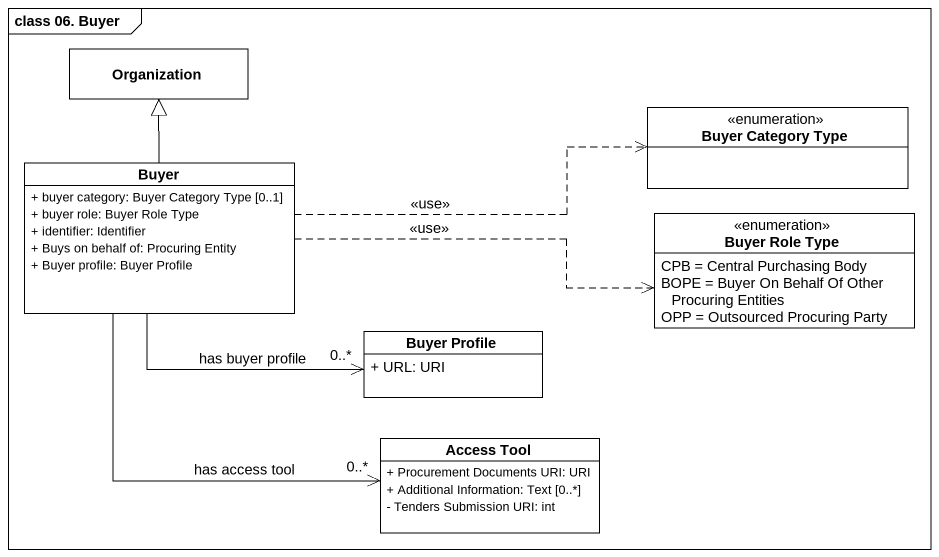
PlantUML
@startuml
mainframe class 06. Buyer
hide circle
hide empty members
skinparam classAttributeIconSize 0
class Organization
enum "Buyer Category Type" as Buyer_Category_Type
class Buyer {
  + buyer category: Buyer Category Type [0..1]
  + buyer role: Buyer Role Type
  + identifier: Identifier
  + Buys on behalf of: Procuring Entity
  + Buyer profile: Buyer Profile
}
enum "Buyer Role Type" as Buyer_Role_Type {
  CPB = Central Purchasing Body
  BOPE = Buyer On Behalf Of Other Procuring Entities
  OPP = Outsourced Procuring Party
}
class "Buyer Profile" as Buyer_Profile {
  + URL: URI
}
class "Access Tool" as Access_Tool {
  + Procurement Documents URI: URI
  + Additional Information: Text [0..*]
  - Tenders Submission URI: int
}
Buyer -up-|> Organization
Buyer .right.> Buyer_Category_Type : <<use>>
Buyer .right.> Buyer_Role_Type : <<use>>
Buyer -right-> "0..*" Buyer_Profile : has buyer profile
Buyer --> "0..*" Access_Tool : has access tool
@enduml
